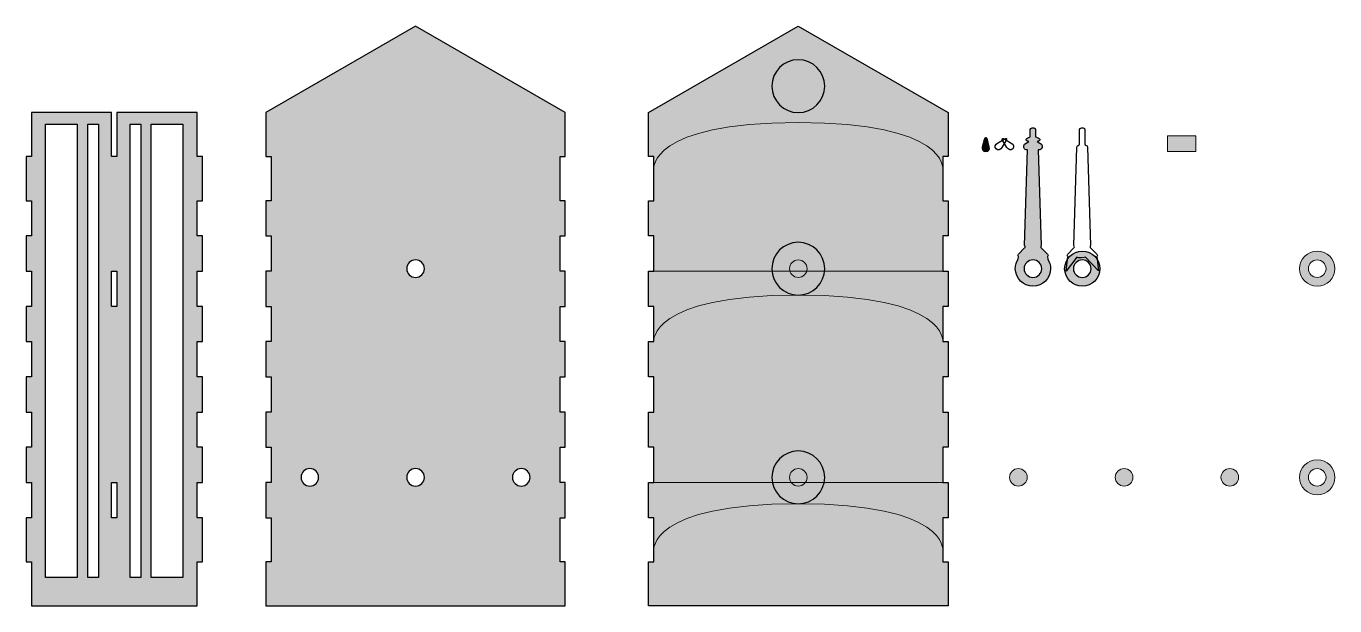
# Model space of a CAD drawing. Header units: inches. Extents: x -141 to 194, y -101 to 70.
# Drawn here: x -59.2 to 15.1, y -21.8 to 11.1 of the extents above; entities that cross this region are included whole.
import ezdxf

# ---------------------------------------------------------------- set-up
doc = ezdxf.new("R2010")
doc.units = ezdxf.units.IN
doc.header["$MEASUREMENT"] = 0
doc.layers.add('Layer 1', color=7, linetype='Continuous')

# ---------------------------------------------------------------- blocks, each defined once
blk = doc.blocks.new('block 2')
at = {"layer": 'Layer 1', "true_color": 0xc4c9ba}
h = blk.add_hatch(color=9, dxfattribs=at)
h.dxf.hatch_style = 2
h.paths.add_polyline_path([(-23.889, 6.159), (-15.389, 11.067), (-6.889, 6.159), (-6.889, 3.659), (-7.189, 3.659), (-7.189, 1.159), (-6.889, 1.159), (-6.889, -0.841), (-7.189, -0.841), (-7.189, -2.841), (-6.889, -2.841), (-6.889, -4.841), (-7.189, -4.841), (-7.189, -6.841), (-6.889, -6.841), (-6.889, -8.841), (-7.189, -8.841), (-7.189, -10.841), (-6.889, -10.841), (-6.889, -12.841), (-7.189, -12.841), (-7.189, -14.841), (-6.889, -14.841), (-6.889, -16.841), (-7.189, -16.841), (-7.189, -19.341), (-6.889, -19.341), (-6.889, -21.841), (-23.889, -21.841), (-23.889, -19.341), (-23.589, -19.341), (-23.589, -16.841), (-23.889, -16.841), (-23.889, -14.841), (-23.589, -14.841), (-23.589, -12.841), (-23.889, -12.841), (-23.889, -10.841), (-23.589, -10.841), (-23.589, -8.841), (-23.889, -8.841), (-23.889, -6.841), (-23.589, -6.841), (-23.589, -4.841), (-23.889, -4.841), (-23.889, -2.841), (-23.589, -2.841), (-23.589, -0.841), (-23.889, -0.841), (-23.889, 1.159), (-23.589, 1.159), (-23.589, 3.659), (-23.889, 3.659)])
at = {"layer": 'Layer 1', "color": 7, "lineweight": 30, "true_color": 0xffffff}
blk.add_lwpolyline([(-23.889, 6.159), (-15.389, 11.067), (-6.889, 6.159), (-6.889, 3.659), (-7.189, 3.659), (-7.189, 1.159), (-6.889, 1.159), (-6.889, -0.841), (-7.189, -0.841), (-7.189, -2.841), (-6.889, -2.841), (-6.889, -4.841), (-7.189, -4.841), (-7.189, -6.841), (-6.889, -6.841), (-6.889, -8.841), (-7.189, -8.841), (-7.189, -10.841), (-6.889, -10.841), (-6.889, -12.841), (-7.189, -12.841), (-7.189, -14.841), (-6.889, -14.841), (-6.889, -16.841), (-7.189, -16.841), (-7.189, -19.341), (-6.889, -19.341), (-6.889, -21.841), (-23.889, -21.841), (-23.889, -19.341), (-23.589, -19.341), (-23.589, -16.841), (-23.889, -16.841), (-23.889, -14.841), (-23.589, -14.841), (-23.589, -12.841), (-23.889, -12.841), (-23.889, -10.841), (-23.589, -10.841), (-23.589, -8.841), (-23.889, -8.841), (-23.889, -6.841), (-23.589, -6.841), (-23.589, -4.841), (-23.889, -4.841), (-23.889, -2.841), (-23.589, -2.841), (-23.589, -0.841), (-23.889, -0.841), (-23.889, 1.159), (-23.589, 1.159), (-23.589, 3.659), (-23.889, 3.659), (-23.889, 6.159)], dxfattribs=at)
blk = doc.blocks.new('block 20')
at = {"layer": 'Layer 1', "true_color": 0xc4c9ba}
h = blk.add_hatch(color=9, dxfattribs=at)
h.dxf.hatch_style = 2
edge = h.paths.add_edge_path()
edge.add_spline(control_points=[(-4.677, 4.632), (-4.717, 4.792), (-4.782, 4.792), (-4.822, 4.632), (-4.822, 4.632), (-4.927, 4.214), (-4.927, 4.214), (-4.967, 4.054), (-4.887, 3.923), (-4.75, 3.923), (-4.612, 3.923), (-4.532, 4.054), (-4.572, 4.214), (-4.572, 4.214), (-4.677, 4.632), (-4.677, 4.632)], knot_values=[0, 0, 0, 0, 1, 1, 1, 2, 2, 2, 3, 3, 3, 4, 4, 4, 5, 5, 5, 5], degree=3, periodic=1)
at = {"layer": 'Layer 1', "lineweight": 0}
blk.add_open_spline([(-4.677, 4.632), (-4.717, 4.792), (-4.782, 4.792), (-4.822, 4.632), (-4.822, 4.632), (-4.927, 4.214), (-4.927, 4.214), (-4.967, 4.054), (-4.887, 3.923), (-4.75, 3.923), (-4.612, 3.923), (-4.532, 4.054), (-4.572, 4.214), (-4.572, 4.214), (-4.677, 4.632), (-4.677, 4.632)], degree=3, knots=[0, 0, 0, 0, 1, 1, 1, 2, 2, 2, 3, 3, 3, 4, 4, 4, 5, 5, 5, 5], dxfattribs=at)
at = {"layer": 'Layer 1', "color": 7, "lineweight": 30, "true_color": 0xffffff}
blk.add_open_spline([(-4.677, 4.632), (-4.717, 4.792), (-4.782, 4.792), (-4.822, 4.632), (-4.822, 4.632), (-4.927, 4.214), (-4.927, 4.214), (-4.967, 4.054), (-4.887, 3.923), (-4.75, 3.923), (-4.612, 3.923), (-4.532, 4.054), (-4.572, 4.214), (-4.572, 4.214), (-4.677, 4.632), (-4.677, 4.632)], degree=3, knots=[0, 0, 0, 0, 1, 1, 1, 2, 2, 2, 3, 3, 3, 4, 4, 4, 5, 5, 5, 5], dxfattribs=at)
blk = doc.blocks.new('block 21')
at = {"layer": 'Layer 1', "lineweight": 0}
blk.add_open_spline([(-3.667, 4.654), (-3.809, 4.739), (-3.855, 4.693), (-3.77, 4.552), (-3.77, 4.552), (-3.548, 4.182), (-3.548, 4.182), (-3.463, 4.041), (-3.314, 4.005), (-3.217, 4.102), (-3.12, 4.199), (-3.156, 4.348), (-3.298, 4.433), (-3.298, 4.433), (-3.667, 4.654), (-3.667, 4.654)], degree=3, knots=[0, 0, 0, 0, 1, 1, 1, 2, 2, 2, 3, 3, 3, 4, 4, 4, 5, 5, 5, 5], dxfattribs=at)
at = {"layer": 'Layer 1', "color": 7, "lineweight": 30, "true_color": 0xffffff}
blk.add_open_spline([(-3.667, 4.654), (-3.809, 4.739), (-3.855, 4.693), (-3.77, 4.552), (-3.77, 4.552), (-3.548, 4.182), (-3.548, 4.182), (-3.463, 4.041), (-3.314, 4.005), (-3.217, 4.102), (-3.12, 4.199), (-3.156, 4.348), (-3.298, 4.433), (-3.298, 4.433), (-3.667, 4.654), (-3.667, 4.654)], degree=3, knots=[0, 0, 0, 0, 1, 1, 1, 2, 2, 2, 3, 3, 3, 4, 4, 4, 5, 5, 5, 5], dxfattribs=at)
blk = doc.blocks.new('block 22')
at = {"layer": 'Layer 1', "lineweight": 0}
blk.add_open_spline([(-3.605, 4.552), (-3.52, 4.693), (-3.567, 4.739), (-3.708, 4.655), (-3.708, 4.655), (-4.077, 4.433), (-4.077, 4.433), (-4.219, 4.348), (-4.255, 4.199), (-4.158, 4.102), (-4.061, 4.005), (-3.912, 4.041), (-3.827, 4.182), (-3.827, 4.182), (-3.605, 4.552), (-3.605, 4.552)], degree=3, knots=[0, 0, 0, 0, 1, 1, 1, 2, 2, 2, 3, 3, 3, 4, 4, 4, 5, 5, 5, 5], dxfattribs=at)
at = {"layer": 'Layer 1', "color": 7, "lineweight": 30, "true_color": 0xffffff}
blk.add_open_spline([(-3.605, 4.552), (-3.52, 4.693), (-3.567, 4.739), (-3.708, 4.655), (-3.708, 4.655), (-4.077, 4.433), (-4.077, 4.433), (-4.219, 4.348), (-4.255, 4.199), (-4.158, 4.102), (-4.061, 4.005), (-3.912, 4.041), (-3.827, 4.182), (-3.827, 4.182), (-3.605, 4.552), (-3.605, 4.552)], degree=3, knots=[0, 0, 0, 0, 1, 1, 1, 2, 2, 2, 3, 3, 3, 4, 4, 4, 5, 5, 5, 5], dxfattribs=at)

msp = doc.modelspace()

# ---------------------------------------------------------------- hatches: boundary and pattern name
at = {"layer": 'Layer 1', "true_color": 0xc4c9ba}
h = msp.add_hatch(color=9, dxfattribs=at)
h.dxf.hatch_style = 2
h.paths.add_polyline_path([(-28.614, 3.659), (-28.614, 6.159), (-37.114, 11.067), (-45.614, 6.159), (-45.614, 3.659), (-45.314, 3.659), (-45.314, 1.159), (-45.614, 1.159), (-45.614, -0.841), (-45.314, -0.841), (-45.314, -2.841), (-45.614, -2.841), (-45.614, -4.841), (-45.314, -4.841), (-45.314, -6.841), (-45.614, -6.841), (-45.614, -8.841), (-45.314, -8.841), (-45.314, -10.841), (-45.614, -10.841), (-45.614, -12.841), (-45.314, -12.841), (-45.314, -14.841), (-45.614, -14.841), (-45.614, -16.841), (-45.314, -16.841), (-45.314, -19.341), (-45.614, -19.341), (-45.614, -21.841), (-28.614, -21.841), (-28.614, -19.341), (-28.914, -19.341), (-28.914, -16.841), (-28.614, -16.841), (-28.614, -14.841), (-28.914, -14.841), (-28.914, -12.841), (-28.614, -12.841), (-28.614, -10.841), (-28.914, -10.841), (-28.914, -8.841), (-28.614, -8.841), (-28.614, -6.841), (-28.914, -6.841), (-28.914, -4.841), (-28.614, -4.841), (-28.614, -2.841), (-28.914, -2.841), (-28.914, -0.841), (-28.614, -0.841), (-28.614, 1.159), (-28.914, 1.159), (-28.914, 3.659)])
edge = h.paths.add_edge_path()
edge.add_spline(control_points=[(-43.114, -15.048), (-43.39, -15.048), (-43.614, -14.824), (-43.614, -14.548), (-43.614, -14.272), (-43.39, -14.048), (-43.114, -14.048), (-42.838, -14.048), (-42.614, -14.272), (-42.614, -14.548), (-42.614, -14.824), (-42.838, -15.048), (-43.114, -15.048)], knot_values=[0, 0, 0, 0, 1, 1, 1, 2, 2, 2, 3, 3, 3, 4, 4, 4, 4], degree=3, periodic=1)
edge = h.paths.add_edge_path()
edge.add_spline(control_points=[(-37.114, -15.048), (-37.39, -15.048), (-37.614, -14.824), (-37.614, -14.548), (-37.614, -14.272), (-37.39, -14.048), (-37.114, -14.048), (-36.838, -14.048), (-36.614, -14.272), (-36.614, -14.548), (-36.614, -14.824), (-36.838, -15.048), (-37.114, -15.048)], knot_values=[0, 0, 0, 0, 1, 1, 1, 2, 2, 2, 3, 3, 3, 4, 4, 4, 4], degree=3, periodic=1)
edge = h.paths.add_edge_path()
edge.add_spline(control_points=[(-37.114, -3.201), (-37.39, -3.201), (-37.614, -2.977), (-37.614, -2.701), (-37.614, -2.425), (-37.39, -2.201), (-37.114, -2.201), (-36.838, -2.201), (-36.614, -2.425), (-36.614, -2.701), (-36.614, -2.977), (-36.838, -3.201), (-37.114, -3.201)], knot_values=[0, 0, 0, 0, 1, 1, 1, 2, 2, 2, 3, 3, 3, 4, 4, 4, 4], degree=3, periodic=1)
edge = h.paths.add_edge_path()
edge.add_spline(control_points=[(-31.114, -15.048), (-31.39, -15.048), (-31.614, -14.824), (-31.614, -14.548), (-31.614, -14.272), (-31.39, -14.048), (-31.114, -14.048), (-30.838, -14.048), (-30.614, -14.272), (-30.614, -14.548), (-30.614, -14.824), (-30.838, -15.048), (-31.114, -15.048)], knot_values=[0, 0, 0, 0, 1, 1, 1, 2, 2, 2, 3, 3, 3, 4, 4, 4, 4], degree=3, periodic=1)
h = msp.add_hatch(color=9, dxfattribs=at)
h.dxf.hatch_style = 2
edge = h.paths.add_edge_path()
edge.add_spline(control_points=[(-15.389, 9.159), (-14.561, 9.159), (-13.889, 8.487), (-13.889, 7.659), (-13.889, 6.83), (-14.561, 6.159), (-15.389, 6.159), (-16.218, 6.159), (-16.889, 6.83), (-16.889, 7.659), (-16.889, 8.487), (-16.218, 9.159), (-15.389, 9.159)], knot_values=[0, 0, 0, 0, 1, 1, 1, 2, 2, 2, 3, 3, 3, 4, 4, 4, 4], degree=3, periodic=1)
h = msp.add_hatch(color=9, dxfattribs=at)
h.dxf.hatch_style = 2
h.paths.add_polyline_path([(-49.216, 1.159), (-49.216, 3.659), (-49.516, 3.659), (-49.516, 6.159), (-54.066, 6.159), (-54.066, 3.659), (-54.366, 3.659), (-54.366, 6.159), (-57.216, 6.159), (-58.916, 6.159), (-58.916, 3.659), (-59.216, 3.659), (-59.216, 1.159), (-58.916, 1.159), (-58.916, -0.841), (-59.216, -0.841), (-59.216, -2.841), (-58.916, -2.841), (-58.916, -4.841), (-59.216, -4.841), (-59.216, -6.841), (-58.916, -6.841), (-58.916, -8.841), (-59.216, -8.841), (-59.216, -10.841), (-58.916, -10.841), (-58.916, -12.841), (-59.216, -12.841), (-59.216, -14.841), (-58.916, -14.841), (-58.916, -16.841), (-59.216, -16.841), (-59.216, -19.341), (-58.916, -19.341), (-58.916, -21.841), (-49.516, -21.841), (-49.516, -19.341), (-49.216, -19.341), (-49.216, -16.841), (-49.516, -16.841), (-49.516, -14.841), (-49.216, -14.841), (-49.216, -12.841), (-49.516, -12.841), (-49.516, -10.841), (-49.216, -10.841), (-49.216, -8.841), (-49.516, -8.841), (-49.516, -6.841), (-49.216, -6.841), (-49.216, -4.841), (-49.516, -4.841), (-49.516, -2.841), (-49.216, -2.841), (-49.216, -0.841), (-49.516, -0.841), (-49.516, 1.159)])
h.paths.add_polyline_path([(-56.316, -20.241), (-58.116, -20.241), (-58.116, 5.507), (-56.316, 5.507)])
h.paths.add_polyline_path([(-55.116, -20.241), (-55.716, -20.241), (-55.716, 5.507), (-55.116, 5.507)])
h.paths.add_polyline_path([(-54.066, -16.841), (-54.366, -16.841), (-54.366, -14.841), (-54.066, -14.841)])
h.paths.add_polyline_path([(-54.066, -4.841), (-54.366, -4.841), (-54.366, -2.841), (-54.066, -2.841)])
h.paths.add_polyline_path([(-52.716, -20.241), (-53.316, -20.241), (-53.316, 5.507), (-52.716, 5.507)])
h.paths.add_polyline_path([(-50.316, -20.241), (-52.116, -20.241), (-52.116, 5.507), (-50.316, 5.507)])
h = msp.add_hatch(color=9, dxfattribs=at)
h.dxf.hatch_style = 2
edge = h.paths.add_edge_path()
edge.add_spline(control_points=[(-1.227, -2.163), (-1.227, -2.163), (-1.243, -2.019), (-1.243, -2.019), (-1.204, -1.98), (-1.204, -1.917), (-1.243, -1.878), (-1.243, -1.878), (-1.597, -1.524), (-1.597, -1.524), (-1.635, -1.485), (-1.635, -1.422), (-1.597, -1.383), (-1.597, -1.383), (-1.765, 4.052), (-1.765, 4.052), (-1.707, 4.039), (-1.647, 4.054), (-1.599, 4.102), (-1.502, 4.199), (-1.538, 4.348), (-1.68, 4.433), (-1.68, 4.433), (-1.829, 4.522), (-1.829, 4.522), (-1.791, 4.52), (-1.753, 4.528), (-1.723, 4.551), (-1.651, 4.603), (-1.678, 4.684), (-1.782, 4.73), (-1.782, 4.73), (-1.92, 4.791), (-1.92, 4.791), (-1.92, 4.791), (-1.92, 5.193), (-1.92, 5.193), (-1.92, 5.248), (-1.965, 5.293), (-2.02, 5.293), (-2.02, 5.293), (-2.12, 5.293), (-2.12, 5.293), (-2.175, 5.293), (-2.22, 5.248), (-2.22, 5.193), (-2.22, 5.193), (-2.22, 4.791), (-2.22, 4.791), (-2.22, 4.791), (-2.357, 4.73), (-2.357, 4.73), (-2.462, 4.684), (-2.489, 4.603), (-2.417, 4.551), (-2.386, 4.528), (-2.349, 4.52), (-2.311, 4.522), (-2.311, 4.522), (-2.46, 4.433), (-2.46, 4.433), (-2.601, 4.348), (-2.637, 4.199), (-2.54, 4.102), (-2.493, 4.054), (-2.433, 4.039), (-2.374, 4.052), (-2.374, 4.052), (-2.543, -1.383), (-2.543, -1.383), (-2.504, -1.422), (-2.504, -1.485), (-2.543, -1.524), (-2.543, -1.524), (-2.896, -1.878), (-2.896, -1.878), (-2.935, -1.917), (-2.935, -1.98), (-2.896, -2.019), (-2.896, -2.019), (-2.912, -2.163), (-2.912, -2.163), (-3.012, -2.318), (-3.07, -2.503), (-3.07, -2.701), (-3.07, -3.253), (-2.622, -3.701), (-2.07, -3.701), (-1.517, -3.701), (-1.07, -3.253), (-1.07, -2.701), (-1.07, -2.503), (-1.128, -2.318), (-1.227, -2.163)], knot_values=[0, 0, 0, 0, 1, 1, 1, 2, 2, 2, 3, 3, 3, 4, 4, 4, 5, 5, 5, 6, 6, 6, 7, 7, 7, 8, 8, 8, 9, 9, 9, 10, 10, 10, 11, 11, 11, 12, 12, 12, 13, 13, 13, 14, 14, 14, 15, 15, 15, 16, 16, 16, 17, 17, 17, 18, 18, 18, 19, 19, 19, 20, 20, 20, 21, 21, 21, 22, 22, 22, 23, 23, 23, 24, 24, 24, 25, 25, 25, 26, 26, 26, 27, 27, 27, 28, 28, 28, 29, 29, 29, 30, 30, 30, 31, 31, 31, 31], degree=3, periodic=1)
edge = h.paths.add_edge_path()
edge.add_spline(control_points=[(-2.07, -3.201), (-2.346, -3.201), (-2.57, -2.977), (-2.57, -2.701), (-2.57, -2.425), (-2.346, -2.201), (-2.07, -2.201), (-1.794, -2.201), (-1.57, -2.425), (-1.57, -2.701), (-1.57, -2.977), (-1.794, -3.201), (-2.07, -3.201)], knot_values=[0, 0, 0, 0, 1, 1, 1, 2, 2, 2, 3, 3, 3, 4, 4, 4, 4], degree=3, periodic=1)
at = {"layer": 'Layer 1', "true_color": 0x6ec9ba}
h = msp.add_hatch(color=123, dxfattribs=at)
h.dxf.hatch_style = 2
h.paths.add_polyline_path([(5.565, 4.835), (7.172, 4.835), (7.172, 3.953), (5.565, 3.953)])
at = {"layer": 'Layer 1', "true_color": 0xc4c9ba}
h = msp.add_hatch(color=9, dxfattribs=at)
h.dxf.hatch_style = 2
edge = h.paths.add_edge_path()
edge.add_spline(control_points=[(-15.389, -1.201), (-14.561, -1.201), (-13.889, -1.873), (-13.889, -2.701), (-13.889, -3.529), (-14.561, -4.201), (-15.389, -4.201), (-16.218, -4.201), (-16.889, -3.529), (-16.889, -2.701), (-16.889, -1.873), (-16.218, -1.201), (-15.389, -1.201)], knot_values=[0, 0, 0, 0, 1, 1, 1, 2, 2, 2, 3, 3, 3, 4, 4, 4, 4], degree=3, periodic=1)
at = {"layer": 'Layer 1', "true_color": 0x6ec9ba}
h = msp.add_hatch(color=123, dxfattribs=at)
h.dxf.hatch_style = 2
edge = h.paths.add_edge_path()
edge.add_spline(control_points=[(-15.389, -2.201), (-15.113, -2.201), (-14.889, -2.425), (-14.889, -2.701), (-14.889, -2.977), (-15.113, -3.201), (-15.389, -3.201), (-15.665, -3.201), (-15.889, -2.977), (-15.889, -2.701), (-15.889, -2.425), (-15.665, -2.201), (-15.389, -2.201)], knot_values=[0, 0, 0, 0, 1, 1, 1, 2, 2, 2, 3, 3, 3, 4, 4, 4, 4], degree=3, periodic=1)
at = {"layer": 'Layer 1', "true_color": 0xc4c9ba}
h = msp.add_hatch(color=9, dxfattribs=at)
h.dxf.hatch_style = 2
edge = h.paths.add_edge_path()
edge.add_spline(control_points=[(0.73, -1.701), (0.178, -1.701), (-0.27, -2.149), (-0.27, -2.701), (-0.27, -3.253), (0.178, -3.701), (0.73, -3.701), (1.283, -3.701), (1.73, -3.253), (1.73, -2.701), (1.73, -2.149), (1.283, -1.701), (0.73, -1.701)], knot_values=[0, 0, 0, 0, 1, 1, 1, 2, 2, 2, 3, 3, 3, 4, 4, 4, 4], degree=3, periodic=1)
edge = h.paths.add_edge_path()
edge.add_spline(control_points=[(0.73, -3.201), (0.454, -3.201), (0.23, -2.977), (0.23, -2.701), (0.23, -2.425), (0.454, -2.201), (0.73, -2.201), (1.006, -2.201), (1.23, -2.425), (1.23, -2.701), (1.23, -2.977), (1.006, -3.201), (0.73, -3.201)], knot_values=[0, 0, 0, 0, 1, 1, 1, 2, 2, 2, 3, 3, 3, 4, 4, 4, 4], degree=3, periodic=1)
at = {"layer": 'Layer 1', "true_color": 0x6ec9ba}
h = msp.add_hatch(color=123, dxfattribs=at)
h.dxf.hatch_style = 2
edge = h.paths.add_edge_path()
edge.add_spline(control_points=[(14.065, -1.701), (13.513, -1.701), (13.065, -2.149), (13.065, -2.701), (13.065, -3.253), (13.513, -3.701), (14.065, -3.701), (14.618, -3.701), (15.065, -3.253), (15.065, -2.701), (15.065, -2.149), (14.618, -1.701), (14.065, -1.701)], knot_values=[0, 0, 0, 0, 1, 1, 1, 2, 2, 2, 3, 3, 3, 4, 4, 4, 4], degree=3, periodic=1)
edge = h.paths.add_edge_path()
edge.add_spline(control_points=[(14.065, -3.201), (13.789, -3.201), (13.565, -2.977), (13.565, -2.701), (13.565, -2.425), (13.789, -2.201), (14.065, -2.201), (14.341, -2.201), (14.565, -2.425), (14.565, -2.701), (14.565, -2.977), (14.341, -3.201), (14.065, -3.201)], knot_values=[0, 0, 0, 0, 1, 1, 1, 2, 2, 2, 3, 3, 3, 4, 4, 4, 4], degree=3, periodic=1)
at = {"layer": 'Layer 1', "true_color": 0xc4c9ba}
h = msp.add_hatch(color=9, dxfattribs=at)
h.dxf.hatch_style = 2
edge = h.paths.add_edge_path()
edge.add_spline(control_points=[(-15.389, -13.048), (-14.561, -13.048), (-13.889, -13.72), (-13.889, -14.548), (-13.889, -15.377), (-14.561, -16.048), (-15.389, -16.048), (-16.218, -16.048), (-16.889, -15.377), (-16.889, -14.548), (-16.889, -13.72), (-16.218, -13.048), (-15.389, -13.048)], knot_values=[0, 0, 0, 0, 1, 1, 1, 2, 2, 2, 3, 3, 3, 4, 4, 4, 4], degree=3, periodic=1)
at = {"layer": 'Layer 1', "true_color": 0x6ec9ba}
h = msp.add_hatch(color=123, dxfattribs=at)
h.dxf.hatch_style = 2
edge = h.paths.add_edge_path()
edge.add_spline(control_points=[(-15.389, -14.048), (-15.113, -14.048), (-14.889, -14.272), (-14.889, -14.548), (-14.889, -14.824), (-15.113, -15.048), (-15.389, -15.048), (-15.665, -15.048), (-15.889, -14.824), (-15.889, -14.548), (-15.889, -14.272), (-15.665, -14.048), (-15.389, -14.048)], knot_values=[0, 0, 0, 0, 1, 1, 1, 2, 2, 2, 3, 3, 3, 4, 4, 4, 4], degree=3, periodic=1)
h = msp.add_hatch(color=123, dxfattribs=at)
h.dxf.hatch_style = 2
edge = h.paths.add_edge_path()
edge.add_spline(control_points=[(-2.896, -14.048), (-2.619, -14.048), (-2.396, -14.272), (-2.396, -14.548), (-2.396, -14.824), (-2.619, -15.048), (-2.896, -15.048), (-3.172, -15.048), (-3.396, -14.824), (-3.396, -14.548), (-3.396, -14.272), (-3.172, -14.048), (-2.896, -14.048)], knot_values=[0, 0, 0, 0, 1, 1, 1, 2, 2, 2, 3, 3, 3, 4, 4, 4, 4], degree=3, periodic=1)
h = msp.add_hatch(color=123, dxfattribs=at)
h.dxf.hatch_style = 2
edge = h.paths.add_edge_path()
edge.add_spline(control_points=[(3.104, -14.048), (3.381, -14.048), (3.604, -14.272), (3.604, -14.548), (3.604, -14.824), (3.381, -15.048), (3.104, -15.048), (2.828, -15.048), (2.604, -14.824), (2.604, -14.548), (2.604, -14.272), (2.828, -14.048), (3.104, -14.048)], knot_values=[0, 0, 0, 0, 1, 1, 1, 2, 2, 2, 3, 3, 3, 4, 4, 4, 4], degree=3, periodic=1)
h = msp.add_hatch(color=123, dxfattribs=at)
h.dxf.hatch_style = 2
edge = h.paths.add_edge_path()
edge.add_spline(control_points=[(9.104, -14.048), (9.38, -14.048), (9.604, -14.272), (9.604, -14.548), (9.604, -14.824), (9.38, -15.048), (9.104, -15.048), (8.828, -15.048), (8.604, -14.824), (8.604, -14.548), (8.604, -14.272), (8.828, -14.048), (9.104, -14.048)], knot_values=[0, 0, 0, 0, 1, 1, 1, 2, 2, 2, 3, 3, 3, 4, 4, 4, 4], degree=3, periodic=1)
h = msp.add_hatch(color=123, dxfattribs=at)
h.dxf.hatch_style = 2
edge = h.paths.add_edge_path()
edge.add_spline(control_points=[(14.065, -13.548), (13.513, -13.548), (13.065, -13.996), (13.065, -14.548), (13.065, -15.101), (13.513, -15.548), (14.065, -15.548), (14.618, -15.548), (15.065, -15.101), (15.065, -14.548), (15.065, -13.996), (14.618, -13.548), (14.065, -13.548)], knot_values=[0, 0, 0, 0, 1, 1, 1, 2, 2, 2, 3, 3, 3, 4, 4, 4, 4], degree=3, periodic=1)
edge = h.paths.add_edge_path()
edge.add_spline(control_points=[(14.065, -15.048), (13.789, -15.048), (13.565, -14.824), (13.565, -14.548), (13.565, -14.272), (13.789, -14.048), (14.065, -14.048), (14.341, -14.048), (14.565, -14.272), (14.565, -14.548), (14.565, -14.824), (14.341, -15.048), (14.065, -15.048)], knot_values=[0, 0, 0, 0, 1, 1, 1, 2, 2, 2, 3, 3, 3, 4, 4, 4, 4], degree=3, periodic=1)

# ---------------------------------------------------------------- linework, layer by layer
at = {"layer": 'Layer 1', "color": 7, "lineweight": 30, "true_color": 0xffffff}
for points in [[(-28.614, 3.659), (-28.614, 6.159), (-37.114, 11.067), (-45.614, 6.159), (-45.614, 3.659), (-45.314, 3.659), (-45.314, 1.159), (-45.614, 1.159), (-45.614, -0.841), (-45.314, -0.841), (-45.314, -2.841), (-45.614, -2.841), (-45.614, -4.841), (-45.314, -4.841), (-45.314, -6.841), (-45.614, -6.841), (-45.614, -8.841), (-45.314, -8.841), (-45.314, -10.841), (-45.614, -10.841), (-45.614, -12.841), (-45.314, -12.841), (-45.314, -14.841), (-45.614, -14.841), (-45.614, -16.841), (-45.314, -16.841), (-45.314, -19.341), (-45.614, -19.341), (-45.614, -21.841), (-28.614, -21.841), (-28.614, -19.341), (-28.914, -19.341), (-28.914, -16.841), (-28.614, -16.841), (-28.614, -14.841), (-28.914, -14.841), (-28.914, -12.841), (-28.614, -12.841), (-28.614, -10.841), (-28.914, -10.841), (-28.914, -8.841), (-28.614, -8.841), (-28.614, -6.841), (-28.914, -6.841), (-28.914, -4.841), (-28.614, -4.841), (-28.614, -2.841), (-28.914, -2.841), (-28.914, -0.841), (-28.614, -0.841), (-28.614, 1.159), (-28.914, 1.159), (-28.914, 3.659), (-28.614, 3.659)], [(-49.216, 1.159), (-49.216, 3.659), (-49.516, 3.659), (-49.516, 6.159), (-54.066, 6.159), (-54.066, 3.659), (-54.366, 3.659), (-54.366, 6.159), (-57.216, 6.159), (-58.916, 6.159), (-58.916, 3.659), (-59.216, 3.659), (-59.216, 1.159), (-58.916, 1.159), (-58.916, -0.841), (-59.216, -0.841), (-59.216, -2.841), (-58.916, -2.841), (-58.916, -4.841), (-59.216, -4.841), (-59.216, -6.841), (-58.916, -6.841), (-58.916, -8.841), (-59.216, -8.841), (-59.216, -10.841), (-58.916, -10.841), (-58.916, -12.841), (-59.216, -12.841), (-59.216, -14.841), (-58.916, -14.841), (-58.916, -16.841), (-59.216, -16.841), (-59.216, -19.341), (-58.916, -19.341), (-58.916, -21.841), (-49.516, -21.841), (-49.516, -19.341), (-49.216, -19.341), (-49.216, -16.841), (-49.516, -16.841), (-49.516, -14.841), (-49.216, -14.841), (-49.216, -12.841), (-49.516, -12.841), (-49.516, -10.841), (-49.216, -10.841), (-49.216, -8.841), (-49.516, -8.841), (-49.516, -6.841), (-49.216, -6.841), (-49.216, -4.841), (-49.516, -4.841), (-49.516, -2.841), (-49.216, -2.841), (-49.216, -0.841), (-49.516, -0.841), (-49.516, 1.159), (-49.216, 1.159), (-49.216, 1.159)], [(-56.316, -20.241), (-58.116, -20.241), (-58.116, 5.507), (-56.316, 5.507), (-56.316, -20.241)], [(-55.116, -20.241), (-55.716, -20.241), (-55.716, 5.507), (-55.116, 5.507), (-55.116, -20.241)], [(-52.716, -20.241), (-53.316, -20.241), (-53.316, 5.507), (-52.716, 5.507), (-52.716, -20.241)], [(-50.316, -20.241), (-52.116, -20.241), (-52.116, 5.507), (-50.316, 5.507), (-50.316, -20.241)], [(-54.066, -4.841), (-54.366, -4.841), (-54.366, -2.841), (-54.066, -2.841), (-54.066, -4.841)], [(-54.066, -16.841), (-54.366, -16.841), (-54.366, -14.841), (-54.066, -14.841), (-54.066, -16.841)]]:
    msp.add_lwpolyline(points, dxfattribs=at)
at = {"layer": 'Layer 1', "lineweight": 0}
for points in [[(5.565, 4.835), (7.172, 4.835), (7.172, 3.953), (5.565, 3.953), (5.565, 4.835)], [(-23.589, -0.841), (-23.589, -0.841)], [(-7.189, -0.841), (-7.189, -0.841)], [(-23.589, -2.841), (-7.189, -2.841)], [(-23.589, -12.841), (-23.589, -12.841)], [(-7.189, -12.841), (-7.189, -12.841)], [(-23.589, -14.841), (-7.189, -14.841)]]:
    msp.add_lwpolyline(points, dxfattribs=at)
at = {"layer": 'Layer 1', "color": 7, "lineweight": 30, "true_color": 0xffffff}
for points, knots in [([(-15.389, 9.159), (-14.561, 9.159), (-13.889, 8.487), (-13.889, 7.659), (-13.889, 6.83), (-14.561, 6.159), (-15.389, 6.159), (-16.218, 6.159), (-16.889, 6.83), (-16.889, 7.659), (-16.889, 8.487), (-16.218, 9.159), (-15.389, 9.159)], [0, 0, 0, 0, 1, 1, 1, 2, 2, 2, 3, 3, 3, 4, 4, 4, 4]), ([(-1.227, -2.163), (-1.227, -2.163), (-1.243, -2.019), (-1.243, -2.019), (-1.204, -1.98), (-1.204, -1.917), (-1.243, -1.878), (-1.243, -1.878), (-1.597, -1.524), (-1.597, -1.524), (-1.635, -1.485), (-1.635, -1.422), (-1.597, -1.383), (-1.597, -1.383), (-1.765, 4.052), (-1.765, 4.052), (-1.707, 4.039), (-1.647, 4.054), (-1.599, 4.102), (-1.502, 4.199), (-1.538, 4.348), (-1.68, 4.433), (-1.68, 4.433), (-1.829, 4.522), (-1.829, 4.522), (-1.791, 4.52), (-1.753, 4.528), (-1.723, 4.551), (-1.651, 4.603), (-1.678, 4.684), (-1.782, 4.73), (-1.782, 4.73), (-1.92, 4.791), (-1.92, 4.791), (-1.92, 4.791), (-1.92, 5.193), (-1.92, 5.193), (-1.92, 5.248), (-1.965, 5.293), (-2.02, 5.293), (-2.02, 5.293), (-2.12, 5.293), (-2.12, 5.293), (-2.175, 5.293), (-2.22, 5.248), (-2.22, 5.193), (-2.22, 5.193), (-2.22, 4.791), (-2.22, 4.791), (-2.22, 4.791), (-2.357, 4.73), (-2.357, 4.73), (-2.462, 4.684), (-2.489, 4.603), (-2.417, 4.551), (-2.386, 4.528), (-2.349, 4.52), (-2.311, 4.522), (-2.311, 4.522), (-2.46, 4.433), (-2.46, 4.433), (-2.601, 4.348), (-2.637, 4.199), (-2.54, 4.102), (-2.493, 4.054), (-2.433, 4.039), (-2.374, 4.052), (-2.374, 4.052), (-2.543, -1.383), (-2.543, -1.383), (-2.504, -1.422), (-2.504, -1.485), (-2.543, -1.524), (-2.543, -1.524), (-2.896, -1.878), (-2.896, -1.878), (-2.935, -1.917), (-2.935, -1.98), (-2.896, -2.019), (-2.896, -2.019), (-2.912, -2.163), (-2.912, -2.163), (-3.012, -2.318), (-3.07, -2.503), (-3.07, -2.701), (-3.07, -3.253), (-2.622, -3.701), (-2.07, -3.701), (-1.517, -3.701), (-1.07, -3.253), (-1.07, -2.701), (-1.07, -2.503), (-1.128, -2.318), (-1.227, -2.163)], [0, 0, 0, 0, 1, 1, 1, 2, 2, 2, 3, 3, 3, 4, 4, 4, 5, 5, 5, 6, 6, 6, 7, 7, 7, 8, 8, 8, 9, 9, 9, 10, 10, 10, 11, 11, 11, 12, 12, 12, 13, 13, 13, 14, 14, 14, 15, 15, 15, 16, 16, 16, 17, 17, 17, 18, 18, 18, 19, 19, 19, 20, 20, 20, 21, 21, 21, 22, 22, 22, 23, 23, 23, 24, 24, 24, 25, 25, 25, 26, 26, 26, 27, 27, 27, 28, 28, 28, 29, 29, 29, 30, 30, 30, 31, 31, 31, 31]), ([(1.204, -1.524), (1.165, -1.485), (1.165, -1.422), (1.204, -1.383), (1.204, -1.383), (1.03, 4.193), (1.03, 4.193), (1.03, 4.248), (0.997, 4.293), (0.955, 4.293), (0.914, 4.293), (0.88, 4.338), (0.88, 4.393), (0.88, 4.393), (0.88, 5.193), (0.88, 5.193), (0.88, 5.248), (0.835, 5.293), (0.78, 5.293), (0.78, 5.293), (0.68, 5.293), (0.68, 5.293), (0.625, 5.293), (0.58, 5.248), (0.58, 5.193), (0.58, 5.193), (0.58, 4.393), (0.58, 4.393), (0.58, 4.338), (0.547, 4.293), (0.505, 4.293), (0.464, 4.293), (0.43, 4.248), (0.43, 4.193), (0.43, 4.193), (0.257, -1.383), (0.257, -1.383), (0.296, -1.422), (0.296, -1.485), (0.257, -1.524), (0.257, -1.524), (-0.096, -1.878), (-0.096, -1.878), (-0.135, -1.917), (-0.135, -1.98), (-0.096, -2.019), (-0.096, -2.019), (-0.186, -2.833), (-0.186, -2.833), (-0.186, -2.833), (0.425, -2.056), (0.425, -2.056), (0.425, -2.111), (0.913, -2.093), (0.913, -2.038), (0.913, -2.038), (1.645, -2.822), (1.645, -2.822), (1.645, -2.822), (1.557, -2.019), (1.557, -2.019), (1.596, -1.98), (1.596, -1.917), (1.557, -1.878), (1.557, -1.878), (1.204, -1.524), (1.204, -1.524)], [0, 0, 0, 0, 1, 1, 1, 2, 2, 2, 3, 3, 3, 4, 4, 4, 5, 5, 5, 6, 6, 6, 7, 7, 7, 8, 8, 8, 9, 9, 9, 10, 10, 10, 11, 11, 11, 12, 12, 12, 13, 13, 13, 14, 14, 14, 15, 15, 15, 16, 16, 16, 17, 17, 17, 18, 18, 18, 19, 19, 19, 20, 20, 20, 21, 21, 21, 22, 22, 22, 22]), ([(-15.389, -1.201), (-14.561, -1.201), (-13.889, -1.873), (-13.889, -2.701), (-13.889, -3.529), (-14.561, -4.201), (-15.389, -4.201), (-16.218, -4.201), (-16.889, -3.529), (-16.889, -2.701), (-16.889, -1.873), (-16.218, -1.201), (-15.389, -1.201)], [0, 0, 0, 0, 1, 1, 1, 2, 2, 2, 3, 3, 3, 4, 4, 4, 4]), ([(-37.114, -3.201), (-37.39, -3.201), (-37.614, -2.977), (-37.614, -2.701), (-37.614, -2.425), (-37.39, -2.201), (-37.114, -2.201), (-36.838, -2.201), (-36.614, -2.425), (-36.614, -2.701), (-36.614, -2.977), (-36.838, -3.201), (-37.114, -3.201)], [0, 0, 0, 0, 1, 1, 1, 2, 2, 2, 3, 3, 3, 4, 4, 4, 4]), ([(-2.07, -3.201), (-2.346, -3.201), (-2.57, -2.977), (-2.57, -2.701), (-2.57, -2.425), (-2.346, -2.201), (-2.07, -2.201), (-1.794, -2.201), (-1.57, -2.425), (-1.57, -2.701), (-1.57, -2.977), (-1.794, -3.201), (-2.07, -3.201)], [0, 0, 0, 0, 1, 1, 1, 2, 2, 2, 3, 3, 3, 4, 4, 4, 4]), ([(0.73, -1.701), (0.178, -1.701), (-0.27, -2.149), (-0.27, -2.701), (-0.27, -3.253), (0.178, -3.701), (0.73, -3.701), (1.283, -3.701), (1.73, -3.253), (1.73, -2.701), (1.73, -2.149), (1.283, -1.701), (0.73, -1.701)], [0, 0, 0, 0, 1, 1, 1, 2, 2, 2, 3, 3, 3, 4, 4, 4, 4]), ([(0.73, -3.201), (0.454, -3.201), (0.23, -2.977), (0.23, -2.701), (0.23, -2.425), (0.454, -2.201), (0.73, -2.201), (1.006, -2.201), (1.23, -2.425), (1.23, -2.701), (1.23, -2.977), (1.006, -3.201), (0.73, -3.201)], [0, 0, 0, 0, 1, 1, 1, 2, 2, 2, 3, 3, 3, 4, 4, 4, 4]), ([(-15.389, -13.048), (-14.561, -13.048), (-13.889, -13.72), (-13.889, -14.548), (-13.889, -15.377), (-14.561, -16.048), (-15.389, -16.048), (-16.218, -16.048), (-16.889, -15.377), (-16.889, -14.548), (-16.889, -13.72), (-16.218, -13.048), (-15.389, -13.048)], [0, 0, 0, 0, 1, 1, 1, 2, 2, 2, 3, 3, 3, 4, 4, 4, 4]), ([(-43.114, -15.048), (-43.39, -15.048), (-43.614, -14.824), (-43.614, -14.548), (-43.614, -14.272), (-43.39, -14.048), (-43.114, -14.048), (-42.838, -14.048), (-42.614, -14.272), (-42.614, -14.548), (-42.614, -14.824), (-42.838, -15.048), (-43.114, -15.048)], [0, 0, 0, 0, 1, 1, 1, 2, 2, 2, 3, 3, 3, 4, 4, 4, 4]), ([(-37.114, -15.048), (-37.39, -15.048), (-37.614, -14.824), (-37.614, -14.548), (-37.614, -14.272), (-37.39, -14.048), (-37.114, -14.048), (-36.838, -14.048), (-36.614, -14.272), (-36.614, -14.548), (-36.614, -14.824), (-36.838, -15.048), (-37.114, -15.048)], [0, 0, 0, 0, 1, 1, 1, 2, 2, 2, 3, 3, 3, 4, 4, 4, 4]), ([(-31.114, -15.048), (-31.39, -15.048), (-31.614, -14.824), (-31.614, -14.548), (-31.614, -14.272), (-31.39, -14.048), (-31.114, -14.048), (-30.838, -14.048), (-30.614, -14.272), (-30.614, -14.548), (-30.614, -14.824), (-30.838, -15.048), (-31.114, -15.048)], [0, 0, 0, 0, 1, 1, 1, 2, 2, 2, 3, 3, 3, 4, 4, 4, 4])]:
    msp.add_open_spline(points, degree=3, knots=knots, dxfattribs=at)
at = {"layer": 'Layer 1', "lineweight": 0}
for points, knots in [([(-23.59, 2.952), (-23.59, 2.952), (-23.889, 5.593), (-15.389, 5.593), (-6.889, 5.593), (-7.189, 2.952), (-7.189, 2.952)], [0, 0, 0, 0, 1, 1, 1, 2, 2, 2, 2]), ([(-15.389, -2.201), (-15.113, -2.201), (-14.889, -2.425), (-14.889, -2.701), (-14.889, -2.977), (-15.113, -3.201), (-15.389, -3.201), (-15.665, -3.201), (-15.889, -2.977), (-15.889, -2.701), (-15.889, -2.425), (-15.665, -2.201), (-15.389, -2.201)], [0, 0, 0, 0, 1, 1, 1, 2, 2, 2, 3, 3, 3, 4, 4, 4, 4]), ([(14.065, -1.701), (13.513, -1.701), (13.065, -2.149), (13.065, -2.701), (13.065, -3.253), (13.513, -3.701), (14.065, -3.701), (14.618, -3.701), (15.065, -3.253), (15.065, -2.701), (15.065, -2.149), (14.618, -1.701), (14.065, -1.701)], [0, 0, 0, 0, 1, 1, 1, 2, 2, 2, 3, 3, 3, 4, 4, 4, 4]), ([(14.065, -3.201), (13.789, -3.201), (13.565, -2.977), (13.565, -2.701), (13.565, -2.425), (13.789, -2.201), (14.065, -2.201), (14.341, -2.201), (14.565, -2.425), (14.565, -2.701), (14.565, -2.977), (14.341, -3.201), (14.065, -3.201)], [0, 0, 0, 0, 1, 1, 1, 2, 2, 2, 3, 3, 3, 4, 4, 4, 4]), ([(-23.59, -6.841), (-23.59, -6.841), (-23.889, -4.201), (-15.389, -4.201), (-6.889, -4.201), (-7.189, -6.841), (-7.189, -6.841)], [0, 0, 0, 0, 1, 1, 1, 2, 2, 2, 2]), ([(-15.389, -14.048), (-15.113, -14.048), (-14.889, -14.272), (-14.889, -14.548), (-14.889, -14.824), (-15.113, -15.048), (-15.389, -15.048), (-15.665, -15.048), (-15.889, -14.824), (-15.889, -14.548), (-15.889, -14.272), (-15.665, -14.048), (-15.389, -14.048)], [0, 0, 0, 0, 1, 1, 1, 2, 2, 2, 3, 3, 3, 4, 4, 4, 4]), ([(-2.896, -14.048), (-2.619, -14.048), (-2.396, -14.272), (-2.396, -14.548), (-2.396, -14.824), (-2.619, -15.048), (-2.896, -15.048), (-3.172, -15.048), (-3.396, -14.824), (-3.396, -14.548), (-3.396, -14.272), (-3.172, -14.048), (-2.896, -14.048)], [0, 0, 0, 0, 1, 1, 1, 2, 2, 2, 3, 3, 3, 4, 4, 4, 4]), ([(3.104, -14.048), (3.381, -14.048), (3.604, -14.272), (3.604, -14.548), (3.604, -14.824), (3.381, -15.048), (3.104, -15.048), (2.828, -15.048), (2.604, -14.824), (2.604, -14.548), (2.604, -14.272), (2.828, -14.048), (3.104, -14.048)], [0, 0, 0, 0, 1, 1, 1, 2, 2, 2, 3, 3, 3, 4, 4, 4, 4]), ([(9.104, -14.048), (9.38, -14.048), (9.604, -14.272), (9.604, -14.548), (9.604, -14.824), (9.38, -15.048), (9.104, -15.048), (8.828, -15.048), (8.604, -14.824), (8.604, -14.548), (8.604, -14.272), (8.828, -14.048), (9.104, -14.048)], [0, 0, 0, 0, 1, 1, 1, 2, 2, 2, 3, 3, 3, 4, 4, 4, 4]), ([(14.065, -13.548), (13.513, -13.548), (13.065, -13.996), (13.065, -14.548), (13.065, -15.101), (13.513, -15.548), (14.065, -15.548), (14.618, -15.548), (15.065, -15.101), (15.065, -14.548), (15.065, -13.996), (14.618, -13.548), (14.065, -13.548)], [0, 0, 0, 0, 1, 1, 1, 2, 2, 2, 3, 3, 3, 4, 4, 4, 4]), ([(14.065, -15.048), (13.789, -15.048), (13.565, -14.824), (13.565, -14.548), (13.565, -14.272), (13.789, -14.048), (14.065, -14.048), (14.341, -14.048), (14.565, -14.272), (14.565, -14.548), (14.565, -14.824), (14.341, -15.048), (14.065, -15.048)], [0, 0, 0, 0, 1, 1, 1, 2, 2, 2, 3, 3, 3, 4, 4, 4, 4]), ([(-23.59, -18.689), (-23.59, -18.689), (-23.889, -16.048), (-15.389, -16.048), (-6.889, -16.048), (-7.189, -18.689), (-7.189, -18.689)], [0, 0, 0, 0, 1, 1, 1, 2, 2, 2, 2])]:
    msp.add_open_spline(points, degree=3, knots=knots, dxfattribs=at)

# ---------------------------------------------------------------- block references
at = {"layer": 'Layer 1'}
for name in ['block 2', 'block 20', 'block 22', 'block 21']:
    msp.add_blockref(name, (0, 0), dxfattribs=at)

doc.saveas('drawing.dxf')
